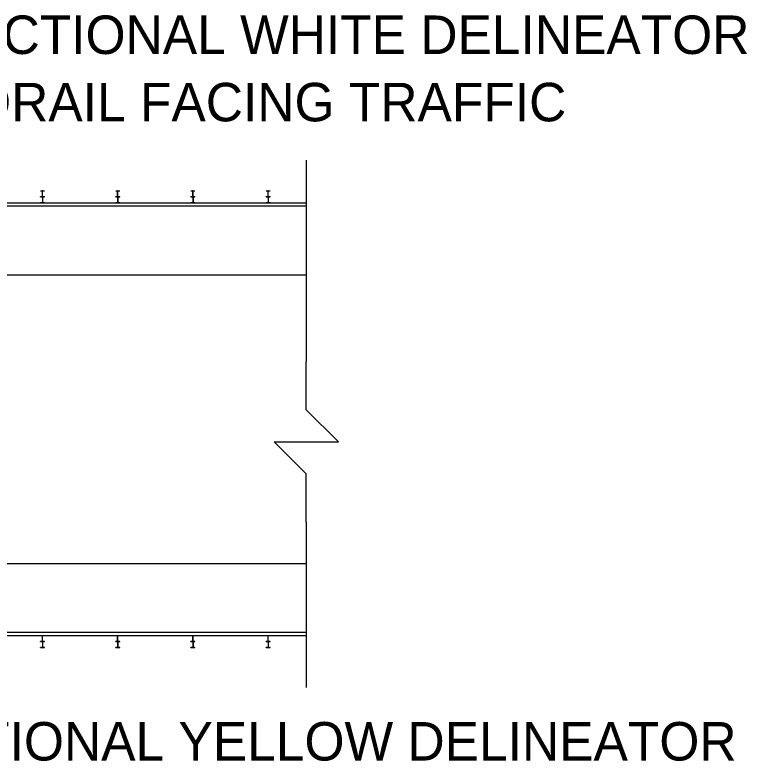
# Model space of a CAD drawing. Extents: x 998.8 to 1037.2, y 999 to 1023.1.
# Drawn here: x 1024.477 to 1028.279, y 1005.991 to 1009.868 of the extents above; entities that cross this region are included whole.
import ezdxf

# ---------------------------------------------------------------- set-up
doc = ezdxf.new("R2010")
doc.units = 0
doc.layers.add('Level 1', color=7, linetype='Continuous')

msp = doc.modelspace()

# ---------------------------------------------------------------- linework, layer by layer
at = {"layer": 'Level 1'}
for p, q in [((1025.9903, 1009.1131), (1025.9903, 1008.0659)), ((1024.6103, 1008.9542), (1024.6311, 1008.9542)), ((1024.6103, 1008.9542), (1024.6103, 1008.9533)), ((1024.6103, 1008.9533), (1024.6189, 1008.9533)), ((1024.6202, 1008.9253), (1024.6202, 1008.9519)), ((1024.6212, 1008.9253), (1024.6212, 1008.9519)), ((1024.6225, 1008.9533), (1024.6311, 1008.9533)), ((1024.6311, 1008.9542), (1024.6311, 1008.9533)), ((1025.0009, 1008.9542), (1025.0218, 1008.9542)), ((1025.0009, 1008.9542), (1025.0009, 1008.9533)), ((1025.0009, 1008.9533), (1025.0095, 1008.9533)), ((1025.0108, 1008.9253), (1025.0108, 1008.9519)), ((1025.0118, 1008.9253), (1025.0118, 1008.9519)), ((1025.0131, 1008.9533), (1025.0218, 1008.9533)), ((1025.0218, 1008.9542), (1025.0218, 1008.9533)), ((1025.3915, 1008.9542), (1025.4123, 1008.9542)), ((1025.3915, 1008.9542), (1025.3915, 1008.9533)), ((1025.3915, 1008.9533), (1025.4002, 1008.9533)), ((1025.4014, 1008.9253), (1025.4014, 1008.9519)), ((1025.4024, 1008.9253), (1025.4024, 1008.9519)), ((1025.4038, 1008.9533), (1025.4123, 1008.9533)), ((1025.4123, 1008.9542), (1025.4123, 1008.9533)), ((1025.7822, 1008.9542), (1025.803, 1008.9542)), ((1025.7822, 1008.9542), (1025.7822, 1008.9533)), ((1025.7822, 1008.9533), (1025.7908, 1008.9533)), ((1025.7921, 1008.9253), (1025.7921, 1008.9519)), ((1025.7931, 1008.9253), (1025.7931, 1008.9519)), ((1025.7943, 1008.9533), (1025.803, 1008.9533)), ((1025.803, 1008.9542), (1025.803, 1008.9533)), ((1020.5975, 1008.8917), (1025.9903, 1008.8917)), ((1024.6103, 1008.9229), (1024.6103, 1008.9239)), ((1024.6103, 1008.9239), (1024.6189, 1008.9239)), ((1024.6103, 1008.9229), (1024.6311, 1008.9229)), ((1024.6103, 1008.9229), (1024.6103, 1008.922)), ((1024.6103, 1008.922), (1024.6189, 1008.922)), ((1024.6103, 1008.8917), (1024.6103, 1008.8927)), ((1024.6103, 1008.8927), (1024.6189, 1008.8927)), ((1024.6103, 1008.8917), (1024.6311, 1008.8917)), ((1024.6202, 1008.9207), (1024.6202, 1008.894)), ((1024.6212, 1008.9207), (1024.6212, 1008.894)), ((1024.6225, 1008.9239), (1024.6311, 1008.9239)), ((1024.6225, 1008.922), (1024.6311, 1008.922)), ((1024.6225, 1008.8927), (1024.6311, 1008.8927)), ((1024.6311, 1008.9229), (1024.6311, 1008.9239)), ((1024.6311, 1008.9229), (1024.6311, 1008.922)), ((1024.6311, 1008.8917), (1024.6311, 1008.8927)), ((1025.0009, 1008.9229), (1025.0009, 1008.9239)), ((1025.0009, 1008.9239), (1025.0095, 1008.9239)), ((1025.0009, 1008.9229), (1025.0218, 1008.9229)), ((1025.0009, 1008.9229), (1025.0009, 1008.922)), ((1025.0009, 1008.922), (1025.0095, 1008.922)), ((1025.0009, 1008.8917), (1025.0009, 1008.8927)), ((1025.0009, 1008.8927), (1025.0095, 1008.8927)), ((1025.0009, 1008.8917), (1025.0218, 1008.8917)), ((1025.0108, 1008.9207), (1025.0108, 1008.894)), ((1025.0118, 1008.9207), (1025.0118, 1008.894)), ((1025.0131, 1008.9239), (1025.0218, 1008.9239)), ((1025.0131, 1008.922), (1025.0218, 1008.922)), ((1025.0131, 1008.8927), (1025.0218, 1008.8927)), ((1025.0218, 1008.9229), (1025.0218, 1008.9239)), ((1025.0218, 1008.9229), (1025.0218, 1008.922)), ((1025.0218, 1008.8917), (1025.0218, 1008.8927)), ((1025.3915, 1008.9229), (1025.3915, 1008.9239)), ((1025.3915, 1008.9239), (1025.4002, 1008.9239)), ((1025.3915, 1008.9229), (1025.4123, 1008.9229)), ((1025.3915, 1008.9229), (1025.3915, 1008.922)), ((1025.3915, 1008.922), (1025.4002, 1008.922)), ((1025.3915, 1008.8917), (1025.3915, 1008.8927)), ((1025.3915, 1008.8927), (1025.4002, 1008.8927)), ((1025.3915, 1008.8917), (1025.4123, 1008.8917)), ((1025.4014, 1008.9207), (1025.4014, 1008.894)), ((1025.4024, 1008.9207), (1025.4024, 1008.894)), ((1025.4038, 1008.9239), (1025.4123, 1008.9239)), ((1025.4038, 1008.922), (1025.4123, 1008.922)), ((1025.4038, 1008.8927), (1025.4123, 1008.8927)), ((1025.4123, 1008.9229), (1025.4123, 1008.9239)), ((1025.4123, 1008.9229), (1025.4123, 1008.922)), ((1025.4123, 1008.8917), (1025.4123, 1008.8927)), ((1025.7822, 1008.9229), (1025.7822, 1008.9239)), ((1025.7822, 1008.9239), (1025.7908, 1008.9239)), ((1025.7822, 1008.9229), (1025.803, 1008.9229)), ((1025.7822, 1008.9229), (1025.7822, 1008.922)), ((1025.7822, 1008.922), (1025.7908, 1008.922)), ((1025.7822, 1008.8917), (1025.7822, 1008.8927)), ((1025.7822, 1008.8927), (1025.7908, 1008.8927)), ((1025.7822, 1008.8917), (1025.803, 1008.8917)), ((1025.7921, 1008.9207), (1025.7921, 1008.894)), ((1025.7931, 1008.9207), (1025.7931, 1008.894)), ((1025.7943, 1008.9239), (1025.803, 1008.9239)), ((1025.7943, 1008.922), (1025.803, 1008.922)), ((1025.7943, 1008.8927), (1025.803, 1008.8927)), ((1025.803, 1008.9229), (1025.803, 1008.9239)), ((1025.803, 1008.9229), (1025.803, 1008.922)), ((1025.803, 1008.8917), (1025.803, 1008.8927)), ((1020.5975, 1008.8748), (1025.9903, 1008.8748)), ((1020.5975, 1008.5167), (1025.9903, 1008.5167)), ((1025.9903, 1007.2324), (1025.9903, 1006.3725)), ((1020.5975, 1007.0167), (1025.9903, 1007.0167)), ((1025.9903, 1006.6586), (1020.5975, 1006.6586)), ((1025.9903, 1006.6417), (1020.5975, 1006.6417)), ((1024.6312, 1006.6417), (1024.6103, 1006.6417)), ((1024.6103, 1006.6417), (1024.6103, 1006.6407)), ((1024.619, 1006.6407), (1024.6103, 1006.6407)), ((1024.6203, 1006.6127), (1024.6203, 1006.6394)), ((1024.6213, 1006.6127), (1024.6213, 1006.6394)), ((1024.6312, 1006.6407), (1024.6226, 1006.6407)), ((1024.6312, 1006.6417), (1024.6312, 1006.6407)), ((1025.0218, 1006.6417), (1025.001, 1006.6417)), ((1025.001, 1006.6417), (1025.001, 1006.6407)), ((1025.0096, 1006.6407), (1025.001, 1006.6407)), ((1025.0109, 1006.6127), (1025.0109, 1006.6394)), ((1025.0119, 1006.6127), (1025.0119, 1006.6394)), ((1025.0218, 1006.6407), (1025.0132, 1006.6407)), ((1025.0218, 1006.6417), (1025.0218, 1006.6407)), ((1025.4124, 1006.6417), (1025.3916, 1006.6417)), ((1025.3916, 1006.6417), (1025.3916, 1006.6407)), ((1025.4003, 1006.6407), (1025.3916, 1006.6407)), ((1025.4015, 1006.6127), (1025.4015, 1006.6394)), ((1025.4025, 1006.6127), (1025.4025, 1006.6394)), ((1025.4124, 1006.6407), (1025.4038, 1006.6407)), ((1025.4124, 1006.6417), (1025.4124, 1006.6407)), ((1025.8031, 1006.6417), (1025.7823, 1006.6417)), ((1025.7823, 1006.6417), (1025.7823, 1006.6407)), ((1025.7908, 1006.6407), (1025.7823, 1006.6407)), ((1025.7922, 1006.6127), (1025.7922, 1006.6394)), ((1025.7932, 1006.6127), (1025.7932, 1006.6394)), ((1025.8031, 1006.6407), (1025.7944, 1006.6407)), ((1025.8031, 1006.6417), (1025.8031, 1006.6407)), ((1024.6103, 1006.6104), (1024.6103, 1006.6114)), ((1024.619, 1006.6114), (1024.6103, 1006.6114)), ((1024.6312, 1006.6104), (1024.6103, 1006.6104)), ((1024.6103, 1006.6104), (1024.6103, 1006.6094)), ((1024.619, 1006.6094), (1024.6103, 1006.6094)), ((1024.6203, 1006.6082), (1024.6203, 1006.5814)), ((1024.6213, 1006.6082), (1024.6213, 1006.5814)), ((1024.6312, 1006.6114), (1024.6226, 1006.6114)), ((1024.6312, 1006.6094), (1024.6226, 1006.6094)), ((1024.6312, 1006.6104), (1024.6312, 1006.6114)), ((1024.6312, 1006.6104), (1024.6312, 1006.6094)), ((1025.001, 1006.6104), (1025.001, 1006.6114)), ((1025.0096, 1006.6114), (1025.001, 1006.6114)), ((1025.0218, 1006.6104), (1025.001, 1006.6104)), ((1025.001, 1006.6104), (1025.001, 1006.6094)), ((1025.0096, 1006.6094), (1025.001, 1006.6094)), ((1025.0109, 1006.6082), (1025.0109, 1006.5814)), ((1025.0119, 1006.6082), (1025.0119, 1006.5814)), ((1025.0218, 1006.6114), (1025.0132, 1006.6114)), ((1025.0218, 1006.6094), (1025.0132, 1006.6094)), ((1025.0218, 1006.6104), (1025.0218, 1006.6114)), ((1025.0218, 1006.6104), (1025.0218, 1006.6094)), ((1025.3916, 1006.6104), (1025.3916, 1006.6114)), ((1025.4003, 1006.6114), (1025.3916, 1006.6114)), ((1025.4124, 1006.6104), (1025.3916, 1006.6104)), ((1025.3916, 1006.6104), (1025.3916, 1006.6094)), ((1025.4003, 1006.6094), (1025.3916, 1006.6094)), ((1025.4015, 1006.6082), (1025.4015, 1006.5814)), ((1025.4025, 1006.6082), (1025.4025, 1006.5814)), ((1025.4124, 1006.6114), (1025.4038, 1006.6114)), ((1025.4124, 1006.6094), (1025.4038, 1006.6094)), ((1025.4124, 1006.6104), (1025.4124, 1006.6114)), ((1025.4124, 1006.6104), (1025.4124, 1006.6094)), ((1025.7823, 1006.6104), (1025.7823, 1006.6114)), ((1025.7908, 1006.6114), (1025.7823, 1006.6114)), ((1025.8031, 1006.6104), (1025.7823, 1006.6104)), ((1025.7823, 1006.6104), (1025.7823, 1006.6094)), ((1025.7908, 1006.6094), (1025.7823, 1006.6094)), ((1025.7922, 1006.6082), (1025.7922, 1006.5814)), ((1025.7932, 1006.6082), (1025.7932, 1006.5814)), ((1025.8031, 1006.6114), (1025.7944, 1006.6114)), ((1025.8031, 1006.6094), (1025.7944, 1006.6094)), ((1025.8031, 1006.6104), (1025.8031, 1006.6114)), ((1025.8031, 1006.6104), (1025.8031, 1006.6094)), ((1024.6103, 1006.5792), (1024.6103, 1006.5802)), ((1024.619, 1006.5802), (1024.6103, 1006.5802)), ((1024.6312, 1006.5792), (1024.6103, 1006.5792)), ((1024.6312, 1006.5802), (1024.6226, 1006.5802)), ((1024.6312, 1006.5792), (1024.6312, 1006.5802)), ((1025.001, 1006.5792), (1025.001, 1006.5802)), ((1025.0096, 1006.5802), (1025.001, 1006.5802)), ((1025.0218, 1006.5792), (1025.001, 1006.5792)), ((1025.0218, 1006.5802), (1025.0132, 1006.5802)), ((1025.0218, 1006.5792), (1025.0218, 1006.5802)), ((1025.3916, 1006.5792), (1025.3916, 1006.5802)), ((1025.4003, 1006.5802), (1025.3916, 1006.5802)), ((1025.4124, 1006.5792), (1025.3916, 1006.5792)), ((1025.4124, 1006.5802), (1025.4038, 1006.5802)), ((1025.4124, 1006.5792), (1025.4124, 1006.5802)), ((1025.7823, 1006.5792), (1025.7823, 1006.5802)), ((1025.7908, 1006.5802), (1025.7823, 1006.5802)), ((1025.8031, 1006.5792), (1025.7823, 1006.5792)), ((1025.8031, 1006.5802), (1025.7944, 1006.5802)), ((1025.8031, 1006.5792), (1025.8031, 1006.5802))]:
    msp.add_line(p, q, dxfattribs=at)
msp.add_lwpolyline([(1025.9903, 1007.2324), (1025.9903, 1007.4824), (1025.8236, 1007.6492), (1026.1569, 1007.6492), (1025.9903, 1007.8159), (1025.9903, 1008.0659)], dxfattribs=at)
for centre, start, end in [((1024.6189, 1008.952), 0, 90), ((1024.6189, 1008.9253), 270, 360), ((1024.6225, 1008.952), 90, 180), ((1024.6225, 1008.9253), 180, 270), ((1025.0095, 1008.952), 0, 90), ((1025.0095, 1008.9253), 270, 360), ((1025.0131, 1008.952), 90, 180), ((1025.0131, 1008.9253), 180, 270), ((1025.4001, 1008.952), 0, 90), ((1025.4001, 1008.9253), 270, 360), ((1025.4037, 1008.952), 90, 180), ((1025.4037, 1008.9253), 180, 270), ((1025.7907, 1008.952), 0, 90), ((1025.7907, 1008.9253), 270, 360), ((1025.7943, 1008.952), 90, 180), ((1025.7943, 1008.9253), 180, 270), ((1024.6189, 1008.9207), 0, 90), ((1024.6189, 1008.894), 270, 360), ((1024.6225, 1008.9207), 90, 180), ((1024.6225, 1008.894), 180, 270), ((1025.0095, 1008.9207), 0, 90), ((1025.0095, 1008.894), 270, 360), ((1025.0131, 1008.9207), 90, 180), ((1025.0131, 1008.894), 180, 270), ((1025.4001, 1008.9207), 0, 90), ((1025.4001, 1008.894), 270, 360), ((1025.4037, 1008.9207), 90, 180), ((1025.4037, 1008.894), 180, 270), ((1025.7907, 1008.9207), 0, 90), ((1025.7907, 1008.894), 270, 360), ((1025.7943, 1008.9207), 90, 180), ((1025.7943, 1008.894), 180, 270), ((1024.619, 1006.6394), 0, 90), ((1024.6225, 1006.6394), 90, 180), ((1025.0096, 1006.6394), 0, 90), ((1025.0132, 1006.6394), 90, 180), ((1025.4002, 1006.6394), 0, 90), ((1025.4038, 1006.6394), 90, 180), ((1025.7908, 1006.6394), 0, 90), ((1025.7944, 1006.6394), 90, 180), ((1024.619, 1006.6127), 270, 360), ((1024.619, 1006.6082), 0, 90), ((1024.6225, 1006.6127), 180, 270), ((1024.6225, 1006.6082), 90, 180), ((1025.0096, 1006.6127), 270, 360), ((1025.0096, 1006.6082), 0, 90), ((1025.0132, 1006.6127), 180, 270), ((1025.0132, 1006.6082), 90, 180), ((1025.4002, 1006.6127), 270, 360), ((1025.4002, 1006.6082), 0, 90), ((1025.4038, 1006.6127), 180, 270), ((1025.4038, 1006.6082), 90, 180), ((1025.7908, 1006.6127), 270, 360), ((1025.7908, 1006.6082), 0, 90), ((1025.7944, 1006.6127), 180, 270), ((1025.7944, 1006.6082), 90, 180), ((1024.619, 1006.5815), 270, 0), ((1024.6225, 1006.5815), 180, 270), ((1025.0096, 1006.5815), 270, 0), ((1025.0132, 1006.5815), 180, 270), ((1025.4002, 1006.5815), 270, 0), ((1025.4038, 1006.5815), 180, 270), ((1025.7908, 1006.5815), 270, 0), ((1025.7944, 1006.5815), 180, 270)]:
    msp.add_arc(centre, 0.0013, start, end, dxfattribs=at)

# ---------------------------------------------------------------- texts
for s, p in [('MONO-DIRECTIONAL WHITE DELINEATOR', (1022.8532, 1009.6646)), ('FOR GUARDRAIL FACING TRAFFIC', (1022.8532, 1009.3146)), ('MONO-DIRECTIONAL YELLOW DELINEATOR', (1022.5333, 1005.9935))]:
    msp.add_text(s, height=0.2, dxfattribs=at).set_placement(p)

doc.saveas('drawing.dxf')
